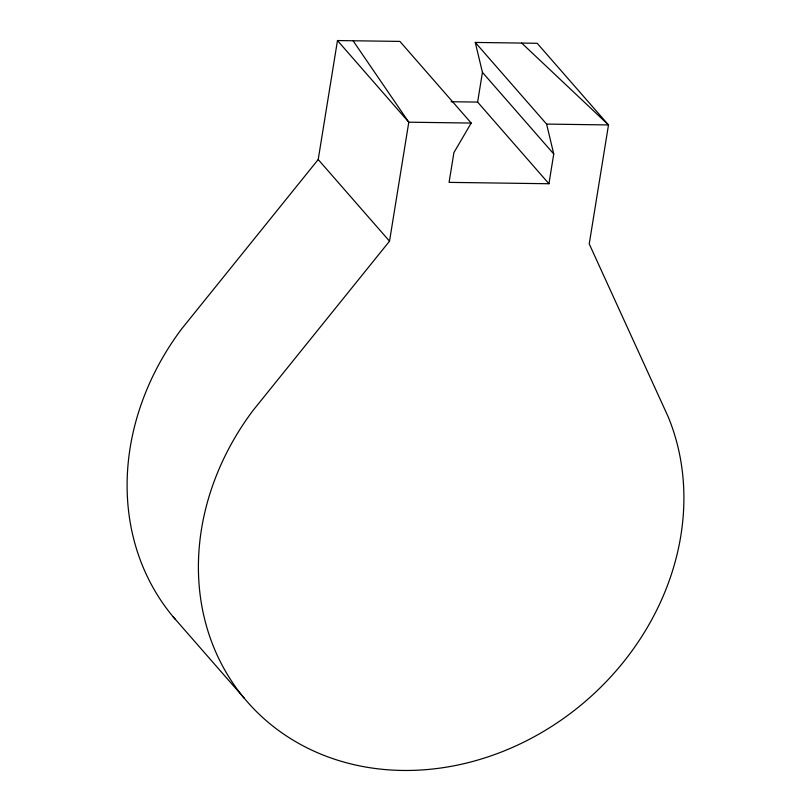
<?xml version="1.0" encoding="UTF-8"?>
<svg xmlns="http://www.w3.org/2000/svg" width="811" height="811" viewBox="0 0 811 811"><rect width="100%" height="100%" fill="white"/><g stroke="black" fill="none" stroke-linecap="round" stroke-linejoin="round"><path stroke-width="1.22" d="M175.521 619.594A257.371 222.072 -41.1 0 1 181.623 328.942L318.206 159.534L337.477 40.55L399.884 41.402L471.201 123.049L453.907 152.62L449.081 182.374L548.935 183.742L553.751 153.989L546.594 124.083L475.266 42.436L537.176 43.287L608.503 124.935L589.232 243.918L668 416.408A257.371 222.072 -41.1 0 1 402.54 770.45A257.371 222.072 -41.1 0 1 252.941 410.579L389.523 241.181L408.795 122.197L353.079 40.763M548.935 183.742L477.618 102.095L482.433 72.351L475.266 42.436M451.068 101.73L477.618 102.095M471.201 123.049L408.795 122.197L337.477 40.55M546.594 124.083L608.503 124.935L521.696 43.074M482.433 72.351L553.751 153.989M318.206 159.534L389.523 241.181M173.088 616.725L244.405 698.372"/></g></svg>
